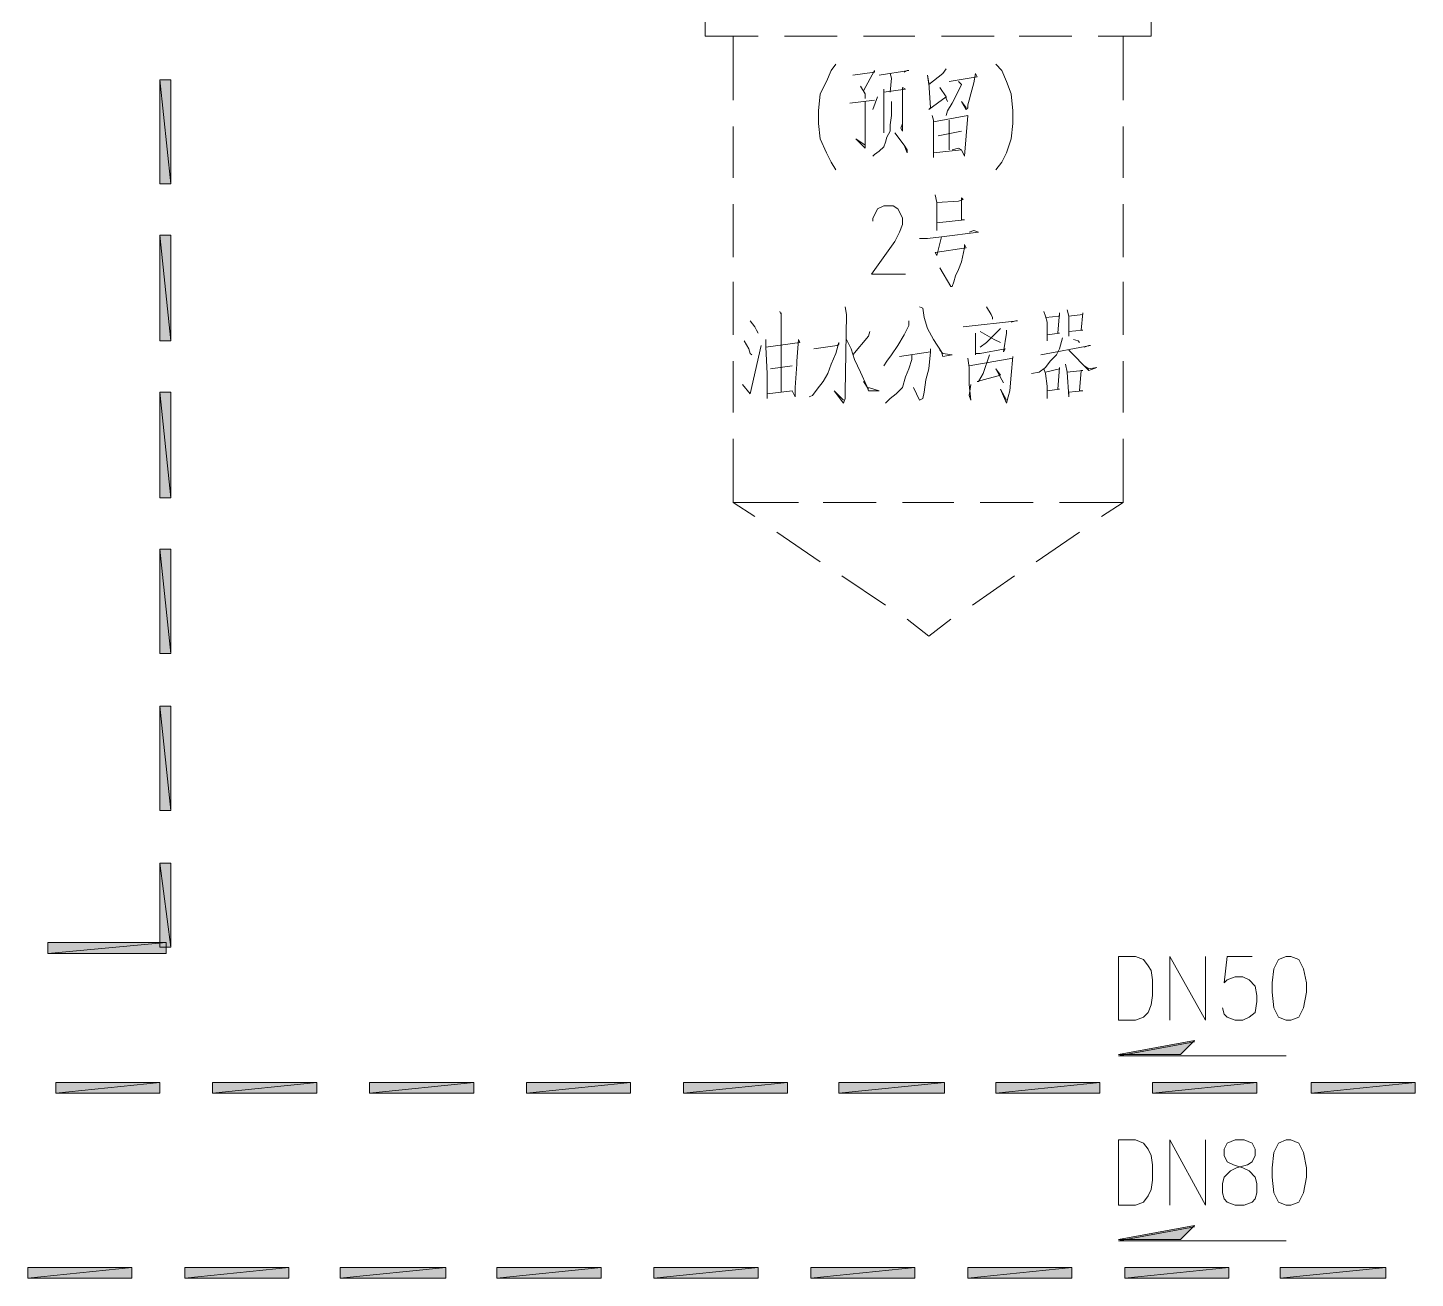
# Model space of a CAD drawing. Extents: x 2439 to 2860, y 496 to 788.
# Drawn here: x 2609 to 2671.3, y 626.2 to 682.4 of the extents above; entities that cross this region are included whole.
import ezdxf

# ---------------------------------------------------------------- set-up
doc = ezdxf.new("R2010")
doc.units = 0
doc.header["$LTSCALE"] = 15
doc.header["$MEASUREMENT"] = 0
doc.layers.get('0').update_dxf_attribs({"linetype": 'CONTINUOUS'})

msp = doc.modelspace()

# ---------------------------------------------------------------- hatches: boundary and pattern name
h = msp.add_hatch(color=0)
edge = h.paths.add_edge_path(flags=0)
edge.add_spline(control_points=[(2615.378, 680.097), (2615.378, 680.097), (2614.889, 680.097), (2614.889, 680.097), (2614.889, 680.097), (2615.378, 675.417), (2615.378, 675.417), (2615.378, 675.417), (2615.378, 680.097), (2615.378, 680.097)], knot_values=[0, 0, 0, 0, 1, 1, 1, 2, 2, 2, 3, 3, 3, 3], degree=3, periodic=0)
edge = h.paths.add_edge_path(flags=0)
edge.add_spline(control_points=[(2614.889, 680.097), (2614.889, 680.097), (2615.378, 675.417), (2615.378, 675.417), (2615.378, 675.417), (2614.889, 675.417), (2614.889, 675.417), (2614.889, 675.417), (2614.889, 680.097), (2614.889, 680.097)], knot_values=[0, 0, 0, 0, 1, 1, 1, 2, 2, 2, 3, 3, 3, 3], degree=3, periodic=0)
h = msp.add_hatch(color=0)
edge = h.paths.add_edge_path(flags=0)
edge.add_spline(control_points=[(2615.378, 673.112), (2615.378, 673.112), (2614.889, 673.112), (2614.889, 673.112), (2614.889, 673.112), (2615.378, 668.362), (2615.378, 668.362), (2615.378, 668.362), (2615.378, 673.112), (2615.378, 673.112)], knot_values=[0, 0, 0, 0, 1, 1, 1, 2, 2, 2, 3, 3, 3, 3], degree=3, periodic=0)
edge = h.paths.add_edge_path(flags=0)
edge.add_spline(control_points=[(2614.889, 673.112), (2614.889, 673.112), (2615.378, 668.362), (2615.378, 668.362), (2615.378, 668.362), (2614.889, 668.362), (2614.889, 668.362), (2614.889, 668.362), (2614.889, 673.112), (2614.889, 673.112)], knot_values=[0, 0, 0, 0, 1, 1, 1, 2, 2, 2, 3, 3, 3, 3], degree=3, periodic=0)
h = msp.add_hatch(color=0)
edge = h.paths.add_edge_path(flags=0)
edge.add_spline(control_points=[(2615.378, 666.057), (2615.378, 666.057), (2614.889, 666.057), (2614.889, 666.057), (2614.889, 666.057), (2615.378, 661.307), (2615.378, 661.307), (2615.378, 661.307), (2615.378, 666.057), (2615.378, 666.057)], knot_values=[0, 0, 0, 0, 1, 1, 1, 2, 2, 2, 3, 3, 3, 3], degree=3, periodic=0)
edge = h.paths.add_edge_path(flags=0)
edge.add_spline(control_points=[(2614.889, 666.057), (2614.889, 666.057), (2615.378, 661.307), (2615.378, 661.307), (2615.378, 661.307), (2614.889, 661.307), (2614.889, 661.307), (2614.889, 661.307), (2614.889, 666.057), (2614.889, 666.057)], knot_values=[0, 0, 0, 0, 1, 1, 1, 2, 2, 2, 3, 3, 3, 3], degree=3, periodic=0)
h = msp.add_hatch(color=0)
edge = h.paths.add_edge_path(flags=0)
edge.add_spline(control_points=[(2615.378, 659.002), (2615.378, 659.002), (2614.889, 659.002), (2614.889, 659.002), (2614.889, 659.002), (2615.378, 654.322), (2615.378, 654.322), (2615.378, 654.322), (2615.378, 659.002), (2615.378, 659.002)], knot_values=[0, 0, 0, 0, 1, 1, 1, 2, 2, 2, 3, 3, 3, 3], degree=3, periodic=0)
edge = h.paths.add_edge_path(flags=0)
edge.add_spline(control_points=[(2614.889, 659.002), (2614.889, 659.002), (2615.378, 654.322), (2615.378, 654.322), (2615.378, 654.322), (2614.889, 654.322), (2614.889, 654.322), (2614.889, 654.322), (2614.889, 659.002), (2614.889, 659.002)], knot_values=[0, 0, 0, 0, 1, 1, 1, 2, 2, 2, 3, 3, 3, 3], degree=3, periodic=0)
h = msp.add_hatch(color=0)
edge = h.paths.add_edge_path(flags=0)
edge.add_spline(control_points=[(2615.378, 651.947), (2615.378, 651.947), (2614.889, 651.947), (2614.889, 651.947), (2614.889, 651.947), (2615.378, 647.267), (2615.378, 647.267), (2615.378, 647.267), (2615.378, 651.947), (2615.378, 651.947)], knot_values=[0, 0, 0, 0, 1, 1, 1, 2, 2, 2, 3, 3, 3, 3], degree=3, periodic=0)
edge = h.paths.add_edge_path(flags=0)
edge.add_spline(control_points=[(2614.889, 651.947), (2614.889, 651.947), (2615.378, 647.267), (2615.378, 647.267), (2615.378, 647.267), (2614.889, 647.267), (2614.889, 647.267), (2614.889, 647.267), (2614.889, 651.947), (2614.889, 651.947)], knot_values=[0, 0, 0, 0, 1, 1, 1, 2, 2, 2, 3, 3, 3, 3], degree=3, periodic=0)
h = msp.add_hatch(color=0)
edge = h.paths.add_edge_path(flags=0)
edge.add_spline(control_points=[(2615.378, 644.893), (2615.378, 644.893), (2614.889, 644.893), (2614.889, 644.893), (2614.889, 644.893), (2615.378, 641.121), (2615.378, 641.121), (2615.378, 641.121), (2615.378, 644.893), (2615.378, 644.893)], knot_values=[0, 0, 0, 0, 1, 1, 1, 2, 2, 2, 3, 3, 3, 3], degree=3, periodic=0)
edge = h.paths.add_edge_path(flags=0)
edge.add_spline(control_points=[(2614.889, 644.893), (2614.889, 644.893), (2615.378, 641.121), (2615.378, 641.121), (2615.378, 641.121), (2614.889, 641.121), (2614.889, 641.121), (2614.889, 641.121), (2614.889, 644.893), (2614.889, 644.893)], knot_values=[0, 0, 0, 0, 1, 1, 1, 2, 2, 2, 3, 3, 3, 3], degree=3, periodic=0)
h = msp.add_hatch(color=0)
edge = h.paths.add_edge_path(flags=0)
edge.add_spline(control_points=[(2615.168, 640.841), (2615.168, 640.841), (2615.168, 641.33), (2615.168, 641.33), (2615.168, 641.33), (2609.86, 640.841), (2609.86, 640.841), (2609.86, 640.841), (2615.168, 640.841), (2615.168, 640.841)], knot_values=[0, 0, 0, 0, 1, 1, 1, 2, 2, 2, 3, 3, 3, 3], degree=3, periodic=0)
edge = h.paths.add_edge_path(flags=0)
edge.add_spline(control_points=[(2615.168, 641.33), (2615.168, 641.33), (2609.86, 640.841), (2609.86, 640.841), (2609.86, 640.841), (2609.86, 641.33), (2609.86, 641.33), (2609.86, 641.33), (2615.168, 641.33), (2615.168, 641.33)], knot_values=[0, 0, 0, 0, 1, 1, 1, 2, 2, 2, 3, 3, 3, 3], degree=3, periodic=0)
h = msp.add_hatch(color=0)
edge = h.paths.add_edge_path(flags=0)
edge.add_spline(control_points=[(2661.409, 636.93), (2661.409, 636.93), (2657.987, 636.301), (2657.987, 636.301), (2657.987, 636.301), (2660.781, 636.301), (2660.781, 636.301), (2660.781, 636.301), (2661.409, 636.93), (2661.409, 636.93)], knot_values=[0, 0, 0, 0, 1, 1, 1, 2, 2, 2, 3, 3, 3, 3], degree=3, periodic=0)
edge = h.paths.add_edge_path(flags=0)
edge.add_spline(control_points=[(2657.987, 636.301), (2657.987, 636.301), (2660.781, 636.301), (2660.781, 636.301), (2660.781, 636.301), (2660.781, 636.301), (2660.781, 636.301), (2660.781, 636.301), (2657.987, 636.301), (2657.987, 636.301)], knot_values=[0, 0, 0, 0, 1, 1, 1, 2, 2, 2, 3, 3, 3, 3], degree=3, periodic=0)
h = msp.add_hatch(color=0)
edge = h.paths.add_edge_path(flags=0)
edge.add_spline(control_points=[(2614.889, 634.555), (2614.889, 634.555), (2614.889, 635.044), (2614.889, 635.044), (2614.889, 635.044), (2610.209, 634.555), (2610.209, 634.555), (2610.209, 634.555), (2614.889, 634.555), (2614.889, 634.555)], knot_values=[0, 0, 0, 0, 1, 1, 1, 2, 2, 2, 3, 3, 3, 3], degree=3, periodic=0)
edge = h.paths.add_edge_path(flags=0)
edge.add_spline(control_points=[(2614.889, 635.044), (2614.889, 635.044), (2610.209, 634.555), (2610.209, 634.555), (2610.209, 634.555), (2610.209, 635.044), (2610.209, 635.044), (2610.209, 635.044), (2614.889, 635.044), (2614.889, 635.044)], knot_values=[0, 0, 0, 0, 1, 1, 1, 2, 2, 2, 3, 3, 3, 3], degree=3, periodic=0)
h = msp.add_hatch(color=0)
edge = h.paths.add_edge_path(flags=0)
edge.add_spline(control_points=[(2621.944, 634.555), (2621.944, 634.555), (2621.944, 635.044), (2621.944, 635.044), (2621.944, 635.044), (2617.264, 634.555), (2617.264, 634.555), (2617.264, 634.555), (2621.944, 634.555), (2621.944, 634.555)], knot_values=[0, 0, 0, 0, 1, 1, 1, 2, 2, 2, 3, 3, 3, 3], degree=3, periodic=0)
edge = h.paths.add_edge_path(flags=0)
edge.add_spline(control_points=[(2621.944, 635.044), (2621.944, 635.044), (2617.264, 634.555), (2617.264, 634.555), (2617.264, 634.555), (2617.264, 635.044), (2617.264, 635.044), (2617.264, 635.044), (2621.944, 635.044), (2621.944, 635.044)], knot_values=[0, 0, 0, 0, 1, 1, 1, 2, 2, 2, 3, 3, 3, 3], degree=3, periodic=0)
h = msp.add_hatch(color=0)
edge = h.paths.add_edge_path(flags=0)
edge.add_spline(control_points=[(2628.999, 634.555), (2628.999, 634.555), (2628.999, 635.044), (2628.999, 635.044), (2628.999, 635.044), (2624.319, 634.555), (2624.319, 634.555), (2624.319, 634.555), (2628.999, 634.555), (2628.999, 634.555)], knot_values=[0, 0, 0, 0, 1, 1, 1, 2, 2, 2, 3, 3, 3, 3], degree=3, periodic=0)
edge = h.paths.add_edge_path(flags=0)
edge.add_spline(control_points=[(2628.999, 635.044), (2628.999, 635.044), (2624.319, 634.555), (2624.319, 634.555), (2624.319, 634.555), (2624.319, 635.044), (2624.319, 635.044), (2624.319, 635.044), (2628.999, 635.044), (2628.999, 635.044)], knot_values=[0, 0, 0, 0, 1, 1, 1, 2, 2, 2, 3, 3, 3, 3], degree=3, periodic=0)
h = msp.add_hatch(color=0)
edge = h.paths.add_edge_path(flags=0)
edge.add_spline(control_points=[(2636.054, 634.555), (2636.054, 634.555), (2636.054, 635.044), (2636.054, 635.044), (2636.054, 635.044), (2631.374, 634.555), (2631.374, 634.555), (2631.374, 634.555), (2636.054, 634.555), (2636.054, 634.555)], knot_values=[0, 0, 0, 0, 1, 1, 1, 2, 2, 2, 3, 3, 3, 3], degree=3, periodic=0)
edge = h.paths.add_edge_path(flags=0)
edge.add_spline(control_points=[(2636.054, 635.044), (2636.054, 635.044), (2631.374, 634.555), (2631.374, 634.555), (2631.374, 634.555), (2631.374, 635.044), (2631.374, 635.044), (2631.374, 635.044), (2636.054, 635.044), (2636.054, 635.044)], knot_values=[0, 0, 0, 0, 1, 1, 1, 2, 2, 2, 3, 3, 3, 3], degree=3, periodic=0)
h = msp.add_hatch(color=0)
edge = h.paths.add_edge_path(flags=0)
edge.add_spline(control_points=[(2643.108, 634.555), (2643.108, 634.555), (2643.108, 635.044), (2643.108, 635.044), (2643.108, 635.044), (2638.429, 634.555), (2638.429, 634.555), (2638.429, 634.555), (2643.108, 634.555), (2643.108, 634.555)], knot_values=[0, 0, 0, 0, 1, 1, 1, 2, 2, 2, 3, 3, 3, 3], degree=3, periodic=0)
edge = h.paths.add_edge_path(flags=0)
edge.add_spline(control_points=[(2643.108, 635.044), (2643.108, 635.044), (2638.429, 634.555), (2638.429, 634.555), (2638.429, 634.555), (2638.429, 635.044), (2638.429, 635.044), (2638.429, 635.044), (2643.108, 635.044), (2643.108, 635.044)], knot_values=[0, 0, 0, 0, 1, 1, 1, 2, 2, 2, 3, 3, 3, 3], degree=3, periodic=0)
h = msp.add_hatch(color=0)
edge = h.paths.add_edge_path(flags=0)
edge.add_spline(control_points=[(2650.163, 634.555), (2650.163, 634.555), (2650.163, 635.044), (2650.163, 635.044), (2650.163, 635.044), (2645.414, 634.555), (2645.414, 634.555), (2645.414, 634.555), (2650.163, 634.555), (2650.163, 634.555)], knot_values=[0, 0, 0, 0, 1, 1, 1, 2, 2, 2, 3, 3, 3, 3], degree=3, periodic=0)
edge = h.paths.add_edge_path(flags=0)
edge.add_spline(control_points=[(2650.163, 635.044), (2650.163, 635.044), (2645.414, 634.555), (2645.414, 634.555), (2645.414, 634.555), (2645.414, 635.044), (2645.414, 635.044), (2645.414, 635.044), (2650.163, 635.044), (2650.163, 635.044)], knot_values=[0, 0, 0, 0, 1, 1, 1, 2, 2, 2, 3, 3, 3, 3], degree=3, periodic=0)
h = msp.add_hatch(color=0)
edge = h.paths.add_edge_path(flags=0)
edge.add_spline(control_points=[(2657.148, 634.555), (2657.148, 634.555), (2657.148, 635.044), (2657.148, 635.044), (2657.148, 635.044), (2652.468, 634.555), (2652.468, 634.555), (2652.468, 634.555), (2657.148, 634.555), (2657.148, 634.555)], knot_values=[0, 0, 0, 0, 1, 1, 1, 2, 2, 2, 3, 3, 3, 3], degree=3, periodic=0)
edge = h.paths.add_edge_path(flags=0)
edge.add_spline(control_points=[(2657.148, 635.044), (2657.148, 635.044), (2652.468, 634.555), (2652.468, 634.555), (2652.468, 634.555), (2652.468, 635.044), (2652.468, 635.044), (2652.468, 635.044), (2657.148, 635.044), (2657.148, 635.044)], knot_values=[0, 0, 0, 0, 1, 1, 1, 2, 2, 2, 3, 3, 3, 3], degree=3, periodic=0)
h = msp.add_hatch(color=0)
edge = h.paths.add_edge_path(flags=0)
edge.add_spline(control_points=[(2664.203, 634.555), (2664.203, 634.555), (2664.203, 635.044), (2664.203, 635.044), (2664.203, 635.044), (2659.523, 634.555), (2659.523, 634.555), (2659.523, 634.555), (2664.203, 634.555), (2664.203, 634.555)], knot_values=[0, 0, 0, 0, 1, 1, 1, 2, 2, 2, 3, 3, 3, 3], degree=3, periodic=0)
edge = h.paths.add_edge_path(flags=0)
edge.add_spline(control_points=[(2664.203, 635.044), (2664.203, 635.044), (2659.523, 634.555), (2659.523, 634.555), (2659.523, 634.555), (2659.523, 635.044), (2659.523, 635.044), (2659.523, 635.044), (2664.203, 635.044), (2664.203, 635.044)], knot_values=[0, 0, 0, 0, 1, 1, 1, 2, 2, 2, 3, 3, 3, 3], degree=3, periodic=0)
h = msp.add_hatch(color=0)
edge = h.paths.add_edge_path(flags=0)
edge.add_spline(control_points=[(2671.328, 634.555), (2671.328, 634.555), (2671.328, 635.044), (2671.328, 635.044), (2671.328, 635.044), (2666.648, 634.555), (2666.648, 634.555), (2666.648, 634.555), (2671.328, 634.555), (2671.328, 634.555)], knot_values=[0, 0, 0, 0, 1, 1, 1, 2, 2, 2, 3, 3, 3, 3], degree=3, periodic=0)
edge = h.paths.add_edge_path(flags=0)
edge.add_spline(control_points=[(2671.328, 635.044), (2671.328, 635.044), (2666.648, 634.555), (2666.648, 634.555), (2666.648, 634.555), (2666.648, 635.044), (2666.648, 635.044), (2666.648, 635.044), (2671.328, 635.044), (2671.328, 635.044)], knot_values=[0, 0, 0, 0, 1, 1, 1, 2, 2, 2, 3, 3, 3, 3], degree=3, periodic=0)
h = msp.add_hatch(color=0)
edge = h.paths.add_edge_path(flags=0)
edge.add_spline(control_points=[(2661.409, 628.618), (2661.409, 628.618), (2657.987, 627.989), (2657.987, 627.989), (2657.987, 627.989), (2660.781, 627.989), (2660.781, 627.989), (2660.781, 627.989), (2661.409, 628.618), (2661.409, 628.618)], knot_values=[0, 0, 0, 0, 1, 1, 1, 2, 2, 2, 3, 3, 3, 3], degree=3, periodic=0)
edge = h.paths.add_edge_path(flags=0)
edge.add_spline(control_points=[(2657.987, 627.989), (2657.987, 627.989), (2660.781, 627.989), (2660.781, 627.989), (2660.781, 627.989), (2660.781, 627.989), (2660.781, 627.989), (2660.781, 627.989), (2657.987, 627.989), (2657.987, 627.989)], knot_values=[0, 0, 0, 0, 1, 1, 1, 2, 2, 2, 3, 3, 3, 3], degree=3, periodic=0)
h = msp.add_hatch(color=0)
edge = h.paths.add_edge_path(flags=0)
edge.add_spline(control_points=[(2608.952, 626.732), (2608.952, 626.732), (2608.952, 626.243), (2608.952, 626.243), (2608.952, 626.243), (2613.632, 626.732), (2613.632, 626.732), (2613.632, 626.732), (2608.952, 626.732), (2608.952, 626.732)], knot_values=[0, 0, 0, 0, 1, 1, 1, 2, 2, 2, 3, 3, 3, 3], degree=3, periodic=0)
edge = h.paths.add_edge_path(flags=0)
edge.add_spline(control_points=[(2608.952, 626.243), (2608.952, 626.243), (2613.632, 626.732), (2613.632, 626.732), (2613.632, 626.732), (2613.632, 626.243), (2613.632, 626.243), (2613.632, 626.243), (2608.952, 626.243), (2608.952, 626.243)], knot_values=[0, 0, 0, 0, 1, 1, 1, 2, 2, 2, 3, 3, 3, 3], degree=3, periodic=0)
h = msp.add_hatch(color=0)
edge = h.paths.add_edge_path(flags=0)
edge.add_spline(control_points=[(2616.007, 626.732), (2616.007, 626.732), (2616.007, 626.243), (2616.007, 626.243), (2616.007, 626.243), (2620.687, 626.732), (2620.687, 626.732), (2620.687, 626.732), (2616.007, 626.732), (2616.007, 626.732)], knot_values=[0, 0, 0, 0, 1, 1, 1, 2, 2, 2, 3, 3, 3, 3], degree=3, periodic=0)
edge = h.paths.add_edge_path(flags=0)
edge.add_spline(control_points=[(2616.007, 626.243), (2616.007, 626.243), (2620.687, 626.732), (2620.687, 626.732), (2620.687, 626.732), (2620.687, 626.243), (2620.687, 626.243), (2620.687, 626.243), (2616.007, 626.243), (2616.007, 626.243)], knot_values=[0, 0, 0, 0, 1, 1, 1, 2, 2, 2, 3, 3, 3, 3], degree=3, periodic=0)
h = msp.add_hatch(color=0)
edge = h.paths.add_edge_path(flags=0)
edge.add_spline(control_points=[(2622.992, 626.732), (2622.992, 626.732), (2622.992, 626.243), (2622.992, 626.243), (2622.992, 626.243), (2627.741, 626.732), (2627.741, 626.732), (2627.741, 626.732), (2622.992, 626.732), (2622.992, 626.732)], knot_values=[0, 0, 0, 0, 1, 1, 1, 2, 2, 2, 3, 3, 3, 3], degree=3, periodic=0)
edge = h.paths.add_edge_path(flags=0)
edge.add_spline(control_points=[(2622.992, 626.243), (2622.992, 626.243), (2627.741, 626.732), (2627.741, 626.732), (2627.741, 626.732), (2627.741, 626.243), (2627.741, 626.243), (2627.741, 626.243), (2622.992, 626.243), (2622.992, 626.243)], knot_values=[0, 0, 0, 0, 1, 1, 1, 2, 2, 2, 3, 3, 3, 3], degree=3, periodic=0)
h = msp.add_hatch(color=0)
edge = h.paths.add_edge_path(flags=0)
edge.add_spline(control_points=[(2630.047, 626.732), (2630.047, 626.732), (2630.047, 626.243), (2630.047, 626.243), (2630.047, 626.243), (2634.726, 626.732), (2634.726, 626.732), (2634.726, 626.732), (2630.047, 626.732), (2630.047, 626.732)], knot_values=[0, 0, 0, 0, 1, 1, 1, 2, 2, 2, 3, 3, 3, 3], degree=3, periodic=0)
edge = h.paths.add_edge_path(flags=0)
edge.add_spline(control_points=[(2630.047, 626.243), (2630.047, 626.243), (2634.726, 626.732), (2634.726, 626.732), (2634.726, 626.732), (2634.726, 626.243), (2634.726, 626.243), (2634.726, 626.243), (2630.047, 626.243), (2630.047, 626.243)], knot_values=[0, 0, 0, 0, 1, 1, 1, 2, 2, 2, 3, 3, 3, 3], degree=3, periodic=0)
h = msp.add_hatch(color=0)
edge = h.paths.add_edge_path(flags=0)
edge.add_spline(control_points=[(2637.101, 626.732), (2637.101, 626.732), (2637.101, 626.243), (2637.101, 626.243), (2637.101, 626.243), (2641.781, 626.732), (2641.781, 626.732), (2641.781, 626.732), (2637.101, 626.732), (2637.101, 626.732)], knot_values=[0, 0, 0, 0, 1, 1, 1, 2, 2, 2, 3, 3, 3, 3], degree=3, periodic=0)
edge = h.paths.add_edge_path(flags=0)
edge.add_spline(control_points=[(2637.101, 626.243), (2637.101, 626.243), (2641.781, 626.732), (2641.781, 626.732), (2641.781, 626.732), (2641.781, 626.243), (2641.781, 626.243), (2641.781, 626.243), (2637.101, 626.243), (2637.101, 626.243)], knot_values=[0, 0, 0, 0, 1, 1, 1, 2, 2, 2, 3, 3, 3, 3], degree=3, periodic=0)
h = msp.add_hatch(color=0)
edge = h.paths.add_edge_path(flags=0)
edge.add_spline(control_points=[(2644.156, 626.732), (2644.156, 626.732), (2644.156, 626.243), (2644.156, 626.243), (2644.156, 626.243), (2648.836, 626.732), (2648.836, 626.732), (2648.836, 626.732), (2644.156, 626.732), (2644.156, 626.732)], knot_values=[0, 0, 0, 0, 1, 1, 1, 2, 2, 2, 3, 3, 3, 3], degree=3, periodic=0)
edge = h.paths.add_edge_path(flags=0)
edge.add_spline(control_points=[(2644.156, 626.243), (2644.156, 626.243), (2648.836, 626.732), (2648.836, 626.732), (2648.836, 626.732), (2648.836, 626.243), (2648.836, 626.243), (2648.836, 626.243), (2644.156, 626.243), (2644.156, 626.243)], knot_values=[0, 0, 0, 0, 1, 1, 1, 2, 2, 2, 3, 3, 3, 3], degree=3, periodic=0)
h = msp.add_hatch(color=0)
edge = h.paths.add_edge_path(flags=0)
edge.add_spline(control_points=[(2651.211, 626.732), (2651.211, 626.732), (2651.211, 626.243), (2651.211, 626.243), (2651.211, 626.243), (2655.891, 626.732), (2655.891, 626.732), (2655.891, 626.732), (2651.211, 626.732), (2651.211, 626.732)], knot_values=[0, 0, 0, 0, 1, 1, 1, 2, 2, 2, 3, 3, 3, 3], degree=3, periodic=0)
edge = h.paths.add_edge_path(flags=0)
edge.add_spline(control_points=[(2651.211, 626.243), (2651.211, 626.243), (2655.891, 626.732), (2655.891, 626.732), (2655.891, 626.732), (2655.891, 626.243), (2655.891, 626.243), (2655.891, 626.243), (2651.211, 626.243), (2651.211, 626.243)], knot_values=[0, 0, 0, 0, 1, 1, 1, 2, 2, 2, 3, 3, 3, 3], degree=3, periodic=0)
h = msp.add_hatch(color=0)
edge = h.paths.add_edge_path(flags=0)
edge.add_spline(control_points=[(2658.266, 626.732), (2658.266, 626.732), (2658.266, 626.243), (2658.266, 626.243), (2658.266, 626.243), (2662.946, 626.732), (2662.946, 626.732), (2662.946, 626.732), (2658.266, 626.732), (2658.266, 626.732)], knot_values=[0, 0, 0, 0, 1, 1, 1, 2, 2, 2, 3, 3, 3, 3], degree=3, periodic=0)
edge = h.paths.add_edge_path(flags=0)
edge.add_spline(control_points=[(2658.266, 626.243), (2658.266, 626.243), (2662.946, 626.732), (2662.946, 626.732), (2662.946, 626.732), (2662.946, 626.243), (2662.946, 626.243), (2662.946, 626.243), (2658.266, 626.243), (2658.266, 626.243)], knot_values=[0, 0, 0, 0, 1, 1, 1, 2, 2, 2, 3, 3, 3, 3], degree=3, periodic=0)
h = msp.add_hatch(color=0)
edge = h.paths.add_edge_path(flags=0)
edge.add_spline(control_points=[(2665.251, 626.732), (2665.251, 626.732), (2665.251, 626.243), (2665.251, 626.243), (2665.251, 626.243), (2670.001, 626.732), (2670.001, 626.732), (2670.001, 626.732), (2665.251, 626.732), (2665.251, 626.732)], knot_values=[0, 0, 0, 0, 1, 1, 1, 2, 2, 2, 3, 3, 3, 3], degree=3, periodic=0)
edge = h.paths.add_edge_path(flags=0)
edge.add_spline(control_points=[(2665.251, 626.243), (2665.251, 626.243), (2670.001, 626.732), (2670.001, 626.732), (2670.001, 626.732), (2670.001, 626.243), (2670.001, 626.243), (2670.001, 626.243), (2665.251, 626.243), (2665.251, 626.243)], knot_values=[0, 0, 0, 0, 1, 1, 1, 2, 2, 2, 3, 3, 3, 3], degree=3, periodic=0)

# ---------------------------------------------------------------- linework, layer by layer
at = {"color": 0, "lineweight": 5}
for points in [[(2641.781, 682.053), (2639.406, 682.053), (2639.406, 682.681)], [(2659.453, 682.681), (2659.453, 682.053)], [(2640.664, 682.053), (2640.664, 679.189)], [(2645.344, 682.053), (2642.969, 682.053)], [(2648.836, 682.053), (2646.531, 682.053)], [(2652.399, 682.053), (2650.024, 682.053)], [(2655.891, 682.053), (2653.516, 682.053)], [(2659.453, 682.053), (2657.078, 682.053)], [(2658.196, 679.189), (2658.196, 682.053)], [(2645.274, 680.795), (2645.064, 680.516), (2644.855, 680.027), (2644.575, 679.468), (2644.505, 678.7), (2644.505, 678.141), (2644.575, 677.443), (2644.855, 676.814), (2645.064, 676.395), (2645.274, 676.046)], [(2650.233, 680.586), (2650.093, 680.376), (2649.465, 679.887), (2649.395, 680.307), (2649.465, 679.957), (2649.535, 678.84), (2649.465, 678.77), (2650.233, 679.329), (2649.954, 679.748)], [(2652.468, 680.795), (2652.748, 680.516), (2652.957, 680.027), (2653.167, 679.468), (2653.237, 678.7), (2653.237, 678.141), (2653.167, 677.443), (2652.957, 676.814), (2652.748, 676.395), (2652.468, 676.046)], [(2646.042, 680.307), (2647.02, 680.446), (2647.02, 680.516), (2646.531, 679.608)], [(2647.23, 680.307), (2648.557, 680.516), (2648.487, 680.516), (2648.347, 680.446)], [(2647.719, 680.376), (2647.788, 680.167), (2647.719, 679.538)], [(2650.792, 680.027), (2650.932, 679.887), (2650.652, 679.329), (2650.513, 679.049), (2650.303, 678.7), (2650.233, 678.49)], [(2650.373, 680.027), (2651.63, 680.237), (2651.56, 680.376), (2651.49, 679.957), (2651.351, 679.468), (2651.281, 679.189), (2651.211, 678.979), (2651.211, 678.84), (2651.141, 678.77), (2650.932, 679.119), (2651.141, 678.84)], [(2646.391, 679.818), (2646.601, 679.468), (2646.601, 679.259)], [(2647.16, 679.329), (2646.95, 678.77)], [(2647.439, 679.538), (2647.439, 679.538), (2648.417, 679.678), (2648.277, 679.748), (2648.277, 677.792), (2648.208, 677.932), (2648.277, 678.141)], [(2647.439, 679.678), (2647.439, 679.468), (2647.439, 677.722), (2647.439, 677.932), (2647.439, 678.001)], [(2650.233, 679.329), (2650.233, 679.259), (2650.303, 679.119)], [(2645.902, 679.049), (2647.02, 679.189)], [(2646.601, 679.119), (2646.601, 677.024), (2646.182, 677.443), (2646.601, 677.163)], [(2647.788, 679.119), (2647.788, 678.49), (2647.719, 678.071), (2647.719, 677.792), (2647.579, 677.513), (2647.509, 677.303), (2647.439, 677.093), (2647.23, 676.884), (2647.02, 676.744), (2646.95, 676.674)], [(2649.605, 678.49), (2649.674, 678.281), (2649.674, 677.303), (2649.674, 676.604), (2649.674, 676.814), (2650.932, 676.954), (2650.792, 677.024), (2650.513, 676.954)], [(2649.674, 678.211), (2651.211, 678.49), (2651.071, 676.674), (2650.932, 676.954)], [(2650.373, 676.954), (2650.373, 678.281)], [(2640.664, 678.001), (2640.664, 675.696)], [(2647.928, 677.722), (2648.347, 677.163), (2648.487, 676.954), (2648.487, 676.814), (2648.347, 677.163)], [(2649.884, 677.582), (2650.932, 677.792)], [(2658.196, 675.696), (2658.196, 678.001)], [(2649.744, 674.928), (2649.814, 674.579), (2649.814, 673.322), (2649.814, 673.671), (2651.071, 673.81), (2650.932, 673.81), (2650.932, 674.649), (2650.932, 674.788), (2651.002, 674.719), (2650.792, 674.649), (2649.814, 674.579)], [(2640.664, 674.509), (2640.664, 672.134)], [(2646.95, 673.741), (2646.95, 673.88), (2647.09, 674.16), (2647.16, 674.299), (2647.439, 674.439), (2647.858, 674.439), (2648.068, 674.299), (2648.138, 674.16), (2648.277, 673.88), (2648.277, 673.601), (2648.138, 673.252), (2647.928, 672.833), (2646.88, 671.366), (2648.417, 671.366)], [(2658.196, 672.134), (2658.196, 674.509)], [(2649.046, 672.972), (2649.395, 672.972), (2650.024, 673.042), (2651.7, 673.252), (2651.49, 673.322), (2651.281, 673.252)], [(2650.024, 673.042), (2649.814, 672.204), (2649.744, 672.344), (2651.141, 672.553), (2651.071, 672.693), (2651.071, 672.553), (2650.932, 671.925), (2650.792, 671.575), (2650.652, 671.296), (2650.582, 671.016), (2650.513, 670.807), (2650.443, 670.807), (2649.954, 671.645), (2650.443, 670.807)], [(2640.664, 671.016), (2640.664, 668.642)], [(2658.196, 668.642), (2658.196, 671.016)], [(2642.759, 669.689), (2642.829, 669.55), (2642.829, 669.619), (2642.829, 666.057)], [(2645.693, 669.899), (2645.763, 669.55), (2645.693, 666.057), (2645.693, 665.778), (2645.623, 665.568), (2645.204, 666.127), (2645.623, 665.708)], [(2649.046, 669.899), (2649.185, 669.829), (2649.255, 669.41), (2649.395, 668.921), (2649.674, 668.432), (2650.024, 667.873), (2650.093, 667.664), (2650.513, 667.734), (2650.093, 667.803), (2649.954, 667.943)], [(2652.049, 669.899), (2652.259, 669.55), (2652.329, 669.41), (2652.329, 669.34)], [(2654.634, 669.689), (2654.704, 669.48), (2654.773, 669.2), (2654.773, 668.362), (2654.773, 668.642), (2655.332, 668.711), (2655.262, 668.711), (2655.332, 669.619), (2655.332, 669.48), (2654.704, 669.41)], [(2655.681, 669.759), (2655.751, 669.48), (2655.751, 668.991), (2655.751, 668.572), (2655.751, 668.781), (2656.38, 668.851), (2656.31, 668.851), (2656.38, 669.619), (2656.38, 669.55), (2655.751, 669.48)], [(2641.432, 669.27), (2641.642, 668.991), (2641.711, 668.851), (2641.781, 668.711)], [(2646.811, 668.781), (2646.741, 668.572), (2646.042, 667.734)], [(2648.557, 669.27), (2648.557, 669.061), (2648.347, 668.642), (2648.068, 668.153), (2647.788, 667.734), (2647.579, 667.454), (2647.439, 667.245)], [(2651.002, 668.991), (2653.446, 669.27), (2653.376, 669.27), (2653.167, 669.2)], [(2651.56, 668.711), (2651.56, 668.572), (2651.56, 667.734), (2651.56, 667.803), (2651.77, 667.803), (2652.887, 668.013), (2652.818, 667.873), (2652.957, 668.711), (2652.957, 668.851)], [(2652.678, 668.921), (2652.049, 668.292), (2651.77, 668.083)], [(2651.77, 668.781), (2652.399, 668.432), (2652.678, 668.292)], [(2641.083, 666.406), (2641.432, 665.987), (2641.921, 668.153)], [(2641.153, 668.362), (2641.362, 668.013), (2641.432, 667.803), (2641.502, 667.734)], [(2642.131, 668.432), (2642.131, 668.083), (2642.2, 666.895), (2642.2, 666.127), (2642.2, 665.778), (2642.2, 665.987), (2643.318, 666.127), (2643.458, 665.848), (2643.458, 666.267), (2643.528, 667.314), (2643.528, 667.454), (2643.597, 668.432), (2643.667, 668.292), (2642.131, 668.083)], [(2644.296, 668.013), (2645.344, 668.153), (2645.414, 668.222), (2645.414, 668.292), (2645.274, 667.803), (2645.064, 667.314), (2644.925, 666.895), (2644.715, 666.546), (2644.436, 666.197), (2644.226, 665.917), (2644.086, 665.848)], [(2645.763, 668.432), (2645.972, 668.013), (2646.112, 667.524), (2646.391, 666.965), (2646.671, 666.337), (2646.741, 666.127), (2647.23, 666.127), (2646.741, 666.267)], [(2655.472, 668.502), (2655.332, 668.013), (2655.193, 667.734), (2654.913, 667.454), (2654.704, 667.175), (2654.424, 666.965), (2654.075, 666.895)], [(2654.494, 667.734), (2656.729, 668.153), (2656.659, 668.153), (2656.45, 668.083)], [(2655.961, 668.432), (2656.17, 668.362), (2656.24, 668.292)], [(2640.664, 667.454), (2640.664, 665.149)], [(2648.696, 667.734), (2648.696, 667.524), (2648.557, 667.105), (2648.417, 666.756), (2648.277, 666.267), (2647.998, 665.987), (2647.719, 665.778), (2647.509, 665.568)], [(2648.138, 667.664), (2649.535, 667.873), (2649.535, 668.013), (2649.535, 667.943), (2649.535, 667.873), (2649.465, 667.105), (2649.325, 666.616), (2649.255, 666.057), (2649.185, 665.778), (2649.046, 665.708), (2648.906, 665.987), (2648.766, 666.267)], [(2651.211, 667.594), (2651.281, 667.175), (2651.281, 666.406), (2651.351, 665.708), (2651.281, 665.917), (2651.351, 666.406)], [(2651.281, 667.245), (2653.237, 667.594), (2653.237, 667.664), (2653.167, 666.825), (2653.097, 666.127), (2653.027, 665.848), (2652.957, 665.568), (2652.678, 666.197), (2652.957, 665.708)], [(2652.189, 667.734), (2651.91, 666.895), (2651.7, 666.546), (2651.63, 666.546), (2652.678, 666.825), (2652.468, 667.105), (2652.748, 666.616), (2652.818, 666.476)], [(2655.751, 667.943), (2656.659, 667.035), (2657.009, 667.175), (2656.659, 667.105), (2656.45, 667.245)], [(2658.196, 665.149), (2658.196, 667.454)], [(2643.318, 667.245), (2642.34, 667.105)], [(2654.634, 667.105), (2654.704, 666.895), (2654.773, 666.337), (2654.773, 666.267), (2654.773, 665.778), (2654.773, 666.127), (2655.332, 666.197), (2655.262, 666.197), (2655.332, 667.175), (2655.332, 667.105), (2654.704, 666.965)], [(2655.612, 667.314), (2655.681, 666.965), (2655.751, 665.848), (2655.751, 666.057), (2656.38, 666.127), (2656.24, 666.127), (2656.31, 667.035), (2656.38, 667.035), (2655.681, 666.965)], [(2646.531, 666.546), (2646.741, 666.197)], [(2640.664, 663.962), (2640.664, 661.098)], [(2658.196, 661.098), (2658.196, 663.962)], [(2640.664, 661.098), (2643.597, 661.098)], [(2640.664, 661.098), (2641.642, 660.469)], [(2644.715, 661.098), (2647.09, 661.098)], [(2648.277, 661.098), (2650.582, 661.098)], [(2651.77, 661.098), (2654.145, 661.098)], [(2655.332, 661.098), (2658.196, 661.098)], [(2657.218, 660.469), (2658.196, 661.098)], [(2642.62, 659.771), (2644.575, 658.443)], [(2654.284, 658.443), (2656.24, 659.771)], [(2645.553, 657.815), (2647.509, 656.488)], [(2651.421, 656.488), (2653.307, 657.815)], [(2648.487, 655.859), (2649.465, 655.091)], [(2649.465, 655.091), (2650.443, 655.859)], [(2615.378, 641.121), (2614.889, 641.121)], [(2657.987, 637.838), (2657.987, 640.702), (2658.755, 640.702), (2659.104, 640.562), (2659.314, 640.282), (2659.453, 640.073), (2659.523, 639.654), (2659.523, 638.955), (2659.453, 638.536), (2659.314, 638.187), (2659.104, 637.977), (2658.755, 637.838), (2657.987, 637.838)], [(2660.292, 637.838), (2660.292, 640.702), (2661.898, 637.838), (2661.898, 640.702)], [(2663.994, 640.702), (2662.876, 640.702), (2662.736, 639.514), (2662.876, 639.654), (2663.225, 639.794), (2663.575, 639.794), (2663.854, 639.654), (2664.133, 639.374), (2664.203, 638.955), (2664.203, 638.676), (2664.133, 638.187), (2663.854, 637.977), (2663.575, 637.838), (2663.225, 637.838), (2662.876, 637.977), (2662.736, 638.117), (2662.666, 638.397)], [(2665.53, 640.702), (2665.181, 640.562), (2664.972, 640.143), (2664.902, 639.514), (2664.902, 639.095), (2664.972, 638.397), (2665.181, 637.977), (2665.53, 637.838), (2665.74, 637.838), (2666.089, 637.977), (2666.299, 638.397), (2666.438, 639.095), (2666.438, 639.514), (2666.299, 640.143), (2666.089, 640.562), (2665.74, 640.702), (2665.53, 640.702)], [(2657.987, 636.231), (2661.409, 636.86)], [(2665.53, 636.231), (2657.987, 636.231)], [(2657.987, 629.526), (2657.987, 632.459), (2658.755, 632.459), (2659.104, 632.32), (2659.314, 632.04), (2659.453, 631.761), (2659.523, 631.342), (2659.523, 630.643), (2659.453, 630.224), (2659.314, 629.945), (2659.104, 629.665), (2658.755, 629.526), (2657.987, 629.526)], [(2660.292, 629.526), (2660.292, 632.459), (2661.898, 629.526), (2661.898, 632.459)], [(2663.225, 632.459), (2662.876, 632.32), (2662.736, 632.04), (2662.736, 631.761), (2662.876, 631.481), (2663.155, 631.342), (2663.575, 631.202), (2663.854, 631.062), (2664.133, 630.783), (2664.203, 630.503), (2664.203, 630.084), (2664.133, 629.805), (2663.994, 629.665), (2663.644, 629.526), (2663.225, 629.526), (2662.876, 629.665), (2662.736, 629.805), (2662.666, 630.084), (2662.666, 630.503), (2662.736, 630.783), (2663.016, 631.062), (2663.295, 631.202), (2663.784, 631.342), (2663.994, 631.481), (2664.133, 631.761), (2664.133, 632.04), (2663.994, 632.32), (2663.644, 632.459), (2663.225, 632.459)], [(2665.53, 632.459), (2665.181, 632.32), (2664.972, 631.9), (2664.902, 631.202), (2664.902, 630.783), (2664.972, 630.084), (2665.181, 629.665), (2665.53, 629.526), (2665.74, 629.526), (2666.089, 629.665), (2666.299, 630.084), (2666.438, 630.783), (2666.438, 631.202), (2666.299, 631.9), (2666.089, 632.32), (2665.74, 632.459), (2665.53, 632.459)], [(2657.987, 627.919), (2661.409, 628.548)], [(2665.53, 627.919), (2657.987, 627.919)]]:
    msp.add_lwpolyline(points, dxfattribs=at)
for points in [[(2615.378, 680.097), (2615.378, 680.097), (2614.889, 680.097), (2614.889, 680.097), (2614.889, 680.097), (2615.378, 675.417), (2615.378, 675.417), (2615.378, 675.417), (2615.378, 680.097), (2615.378, 680.097)], [(2614.889, 680.097), (2614.889, 680.097), (2615.378, 675.417), (2615.378, 675.417), (2615.378, 675.417), (2614.889, 675.417), (2614.889, 675.417), (2614.889, 675.417), (2614.889, 680.097), (2614.889, 680.097)], [(2615.378, 673.112), (2615.378, 673.112), (2614.889, 673.112), (2614.889, 673.112), (2614.889, 673.112), (2615.378, 668.362), (2615.378, 668.362), (2615.378, 668.362), (2615.378, 673.112), (2615.378, 673.112)], [(2614.889, 673.112), (2614.889, 673.112), (2615.378, 668.362), (2615.378, 668.362), (2615.378, 668.362), (2614.889, 668.362), (2614.889, 668.362), (2614.889, 668.362), (2614.889, 673.112), (2614.889, 673.112)], [(2615.378, 666.057), (2615.378, 666.057), (2614.889, 666.057), (2614.889, 666.057), (2614.889, 666.057), (2615.378, 661.307), (2615.378, 661.307), (2615.378, 661.307), (2615.378, 666.057), (2615.378, 666.057)], [(2614.889, 666.057), (2614.889, 666.057), (2615.378, 661.307), (2615.378, 661.307), (2615.378, 661.307), (2614.889, 661.307), (2614.889, 661.307), (2614.889, 661.307), (2614.889, 666.057), (2614.889, 666.057)], [(2615.378, 659.002), (2615.378, 659.002), (2614.889, 659.002), (2614.889, 659.002), (2614.889, 659.002), (2615.378, 654.322), (2615.378, 654.322), (2615.378, 654.322), (2615.378, 659.002), (2615.378, 659.002)], [(2614.889, 659.002), (2614.889, 659.002), (2615.378, 654.322), (2615.378, 654.322), (2615.378, 654.322), (2614.889, 654.322), (2614.889, 654.322), (2614.889, 654.322), (2614.889, 659.002), (2614.889, 659.002)], [(2615.378, 651.947), (2615.378, 651.947), (2614.889, 651.947), (2614.889, 651.947), (2614.889, 651.947), (2615.378, 647.267), (2615.378, 647.267), (2615.378, 647.267), (2615.378, 651.947), (2615.378, 651.947)], [(2614.889, 651.947), (2614.889, 651.947), (2615.378, 647.267), (2615.378, 647.267), (2615.378, 647.267), (2614.889, 647.267), (2614.889, 647.267), (2614.889, 647.267), (2614.889, 651.947), (2614.889, 651.947)], [(2615.378, 644.893), (2615.378, 644.893), (2614.889, 644.893), (2614.889, 644.893), (2614.889, 644.893), (2615.378, 641.121), (2615.378, 641.121), (2615.378, 641.121), (2615.378, 644.893), (2615.378, 644.893)], [(2614.889, 644.893), (2614.889, 644.893), (2615.378, 641.121), (2615.378, 641.121), (2615.378, 641.121), (2614.889, 641.121), (2614.889, 641.121), (2614.889, 641.121), (2614.889, 644.893), (2614.889, 644.893)], [(2615.168, 640.841), (2615.168, 640.841), (2615.168, 641.33), (2615.168, 641.33), (2615.168, 641.33), (2609.86, 640.841), (2609.86, 640.841), (2609.86, 640.841), (2615.168, 640.841), (2615.168, 640.841)], [(2615.168, 641.33), (2615.168, 641.33), (2609.86, 640.841), (2609.86, 640.841), (2609.86, 640.841), (2609.86, 641.33), (2609.86, 641.33), (2609.86, 641.33), (2615.168, 641.33), (2615.168, 641.33)], [(2661.409, 636.93), (2661.409, 636.93), (2657.987, 636.301), (2657.987, 636.301), (2657.987, 636.301), (2660.781, 636.301), (2660.781, 636.301), (2660.781, 636.301), (2661.409, 636.93), (2661.409, 636.93)], [(2657.987, 636.301), (2657.987, 636.301), (2660.781, 636.301), (2660.781, 636.301), (2660.781, 636.301), (2660.781, 636.301), (2660.781, 636.301), (2660.781, 636.301), (2657.987, 636.301), (2657.987, 636.301)], [(2614.889, 634.555), (2614.889, 634.555), (2614.889, 635.044), (2614.889, 635.044), (2614.889, 635.044), (2610.209, 634.555), (2610.209, 634.555), (2610.209, 634.555), (2614.889, 634.555), (2614.889, 634.555)], [(2614.889, 635.044), (2614.889, 635.044), (2610.209, 634.555), (2610.209, 634.555), (2610.209, 634.555), (2610.209, 635.044), (2610.209, 635.044), (2610.209, 635.044), (2614.889, 635.044), (2614.889, 635.044)], [(2621.944, 634.555), (2621.944, 634.555), (2621.944, 635.044), (2621.944, 635.044), (2621.944, 635.044), (2617.264, 634.555), (2617.264, 634.555), (2617.264, 634.555), (2621.944, 634.555), (2621.944, 634.555)], [(2621.944, 635.044), (2621.944, 635.044), (2617.264, 634.555), (2617.264, 634.555), (2617.264, 634.555), (2617.264, 635.044), (2617.264, 635.044), (2617.264, 635.044), (2621.944, 635.044), (2621.944, 635.044)], [(2628.999, 634.555), (2628.999, 634.555), (2628.999, 635.044), (2628.999, 635.044), (2628.999, 635.044), (2624.319, 634.555), (2624.319, 634.555), (2624.319, 634.555), (2628.999, 634.555), (2628.999, 634.555)], [(2628.999, 635.044), (2628.999, 635.044), (2624.319, 634.555), (2624.319, 634.555), (2624.319, 634.555), (2624.319, 635.044), (2624.319, 635.044), (2624.319, 635.044), (2628.999, 635.044), (2628.999, 635.044)], [(2636.054, 634.555), (2636.054, 634.555), (2636.054, 635.044), (2636.054, 635.044), (2636.054, 635.044), (2631.374, 634.555), (2631.374, 634.555), (2631.374, 634.555), (2636.054, 634.555), (2636.054, 634.555)], [(2636.054, 635.044), (2636.054, 635.044), (2631.374, 634.555), (2631.374, 634.555), (2631.374, 634.555), (2631.374, 635.044), (2631.374, 635.044), (2631.374, 635.044), (2636.054, 635.044), (2636.054, 635.044)], [(2643.108, 634.555), (2643.108, 634.555), (2643.108, 635.044), (2643.108, 635.044), (2643.108, 635.044), (2638.429, 634.555), (2638.429, 634.555), (2638.429, 634.555), (2643.108, 634.555), (2643.108, 634.555)], [(2643.108, 635.044), (2643.108, 635.044), (2638.429, 634.555), (2638.429, 634.555), (2638.429, 634.555), (2638.429, 635.044), (2638.429, 635.044), (2638.429, 635.044), (2643.108, 635.044), (2643.108, 635.044)], [(2650.163, 634.555), (2650.163, 634.555), (2650.163, 635.044), (2650.163, 635.044), (2650.163, 635.044), (2645.414, 634.555), (2645.414, 634.555), (2645.414, 634.555), (2650.163, 634.555), (2650.163, 634.555)], [(2650.163, 635.044), (2650.163, 635.044), (2645.414, 634.555), (2645.414, 634.555), (2645.414, 634.555), (2645.414, 635.044), (2645.414, 635.044), (2645.414, 635.044), (2650.163, 635.044), (2650.163, 635.044)], [(2657.148, 634.555), (2657.148, 634.555), (2657.148, 635.044), (2657.148, 635.044), (2657.148, 635.044), (2652.468, 634.555), (2652.468, 634.555), (2652.468, 634.555), (2657.148, 634.555), (2657.148, 634.555)], [(2657.148, 635.044), (2657.148, 635.044), (2652.468, 634.555), (2652.468, 634.555), (2652.468, 634.555), (2652.468, 635.044), (2652.468, 635.044), (2652.468, 635.044), (2657.148, 635.044), (2657.148, 635.044)], [(2664.203, 634.555), (2664.203, 634.555), (2664.203, 635.044), (2664.203, 635.044), (2664.203, 635.044), (2659.523, 634.555), (2659.523, 634.555), (2659.523, 634.555), (2664.203, 634.555), (2664.203, 634.555)], [(2664.203, 635.044), (2664.203, 635.044), (2659.523, 634.555), (2659.523, 634.555), (2659.523, 634.555), (2659.523, 635.044), (2659.523, 635.044), (2659.523, 635.044), (2664.203, 635.044), (2664.203, 635.044)], [(2671.328, 634.555), (2671.328, 634.555), (2671.328, 635.044), (2671.328, 635.044), (2671.328, 635.044), (2666.648, 634.555), (2666.648, 634.555), (2666.648, 634.555), (2671.328, 634.555), (2671.328, 634.555)], [(2671.328, 635.044), (2671.328, 635.044), (2666.648, 634.555), (2666.648, 634.555), (2666.648, 634.555), (2666.648, 635.044), (2666.648, 635.044), (2666.648, 635.044), (2671.328, 635.044), (2671.328, 635.044)], [(2661.409, 628.618), (2661.409, 628.618), (2657.987, 627.989), (2657.987, 627.989), (2657.987, 627.989), (2660.781, 627.989), (2660.781, 627.989), (2660.781, 627.989), (2661.409, 628.618), (2661.409, 628.618)], [(2657.987, 627.989), (2657.987, 627.989), (2660.781, 627.989), (2660.781, 627.989), (2660.781, 627.989), (2660.781, 627.989), (2660.781, 627.989), (2660.781, 627.989), (2657.987, 627.989), (2657.987, 627.989)], [(2608.952, 626.732), (2608.952, 626.732), (2608.952, 626.243), (2608.952, 626.243), (2608.952, 626.243), (2613.632, 626.732), (2613.632, 626.732), (2613.632, 626.732), (2608.952, 626.732), (2608.952, 626.732)], [(2608.952, 626.243), (2608.952, 626.243), (2613.632, 626.732), (2613.632, 626.732), (2613.632, 626.732), (2613.632, 626.243), (2613.632, 626.243), (2613.632, 626.243), (2608.952, 626.243), (2608.952, 626.243)], [(2616.007, 626.732), (2616.007, 626.732), (2616.007, 626.243), (2616.007, 626.243), (2616.007, 626.243), (2620.687, 626.732), (2620.687, 626.732), (2620.687, 626.732), (2616.007, 626.732), (2616.007, 626.732)], [(2616.007, 626.243), (2616.007, 626.243), (2620.687, 626.732), (2620.687, 626.732), (2620.687, 626.732), (2620.687, 626.243), (2620.687, 626.243), (2620.687, 626.243), (2616.007, 626.243), (2616.007, 626.243)], [(2622.992, 626.732), (2622.992, 626.732), (2622.992, 626.243), (2622.992, 626.243), (2622.992, 626.243), (2627.741, 626.732), (2627.741, 626.732), (2627.741, 626.732), (2622.992, 626.732), (2622.992, 626.732)], [(2622.992, 626.243), (2622.992, 626.243), (2627.741, 626.732), (2627.741, 626.732), (2627.741, 626.732), (2627.741, 626.243), (2627.741, 626.243), (2627.741, 626.243), (2622.992, 626.243), (2622.992, 626.243)], [(2630.047, 626.732), (2630.047, 626.732), (2630.047, 626.243), (2630.047, 626.243), (2630.047, 626.243), (2634.726, 626.732), (2634.726, 626.732), (2634.726, 626.732), (2630.047, 626.732), (2630.047, 626.732)], [(2630.047, 626.243), (2630.047, 626.243), (2634.726, 626.732), (2634.726, 626.732), (2634.726, 626.732), (2634.726, 626.243), (2634.726, 626.243), (2634.726, 626.243), (2630.047, 626.243), (2630.047, 626.243)], [(2637.101, 626.732), (2637.101, 626.732), (2637.101, 626.243), (2637.101, 626.243), (2637.101, 626.243), (2641.781, 626.732), (2641.781, 626.732), (2641.781, 626.732), (2637.101, 626.732), (2637.101, 626.732)], [(2637.101, 626.243), (2637.101, 626.243), (2641.781, 626.732), (2641.781, 626.732), (2641.781, 626.732), (2641.781, 626.243), (2641.781, 626.243), (2641.781, 626.243), (2637.101, 626.243), (2637.101, 626.243)], [(2644.156, 626.732), (2644.156, 626.732), (2644.156, 626.243), (2644.156, 626.243), (2644.156, 626.243), (2648.836, 626.732), (2648.836, 626.732), (2648.836, 626.732), (2644.156, 626.732), (2644.156, 626.732)], [(2644.156, 626.243), (2644.156, 626.243), (2648.836, 626.732), (2648.836, 626.732), (2648.836, 626.732), (2648.836, 626.243), (2648.836, 626.243), (2648.836, 626.243), (2644.156, 626.243), (2644.156, 626.243)], [(2651.211, 626.732), (2651.211, 626.732), (2651.211, 626.243), (2651.211, 626.243), (2651.211, 626.243), (2655.891, 626.732), (2655.891, 626.732), (2655.891, 626.732), (2651.211, 626.732), (2651.211, 626.732)], [(2651.211, 626.243), (2651.211, 626.243), (2655.891, 626.732), (2655.891, 626.732), (2655.891, 626.732), (2655.891, 626.243), (2655.891, 626.243), (2655.891, 626.243), (2651.211, 626.243), (2651.211, 626.243)], [(2658.266, 626.732), (2658.266, 626.732), (2658.266, 626.243), (2658.266, 626.243), (2658.266, 626.243), (2662.946, 626.732), (2662.946, 626.732), (2662.946, 626.732), (2658.266, 626.732), (2658.266, 626.732)], [(2658.266, 626.243), (2658.266, 626.243), (2662.946, 626.732), (2662.946, 626.732), (2662.946, 626.732), (2662.946, 626.243), (2662.946, 626.243), (2662.946, 626.243), (2658.266, 626.243), (2658.266, 626.243)], [(2665.251, 626.732), (2665.251, 626.732), (2665.251, 626.243), (2665.251, 626.243), (2665.251, 626.243), (2670.001, 626.732), (2670.001, 626.732), (2670.001, 626.732), (2665.251, 626.732), (2665.251, 626.732)], [(2665.251, 626.243), (2665.251, 626.243), (2670.001, 626.732), (2670.001, 626.732), (2670.001, 626.732), (2670.001, 626.243), (2670.001, 626.243), (2670.001, 626.243), (2665.251, 626.243), (2665.251, 626.243)]]:
    msp.add_open_spline(points, degree=3, knots=[0, 0, 0, 0, 1, 1, 1, 2, 2, 2, 3, 3, 3, 3], dxfattribs=at)

doc.saveas('drawing.dxf')
